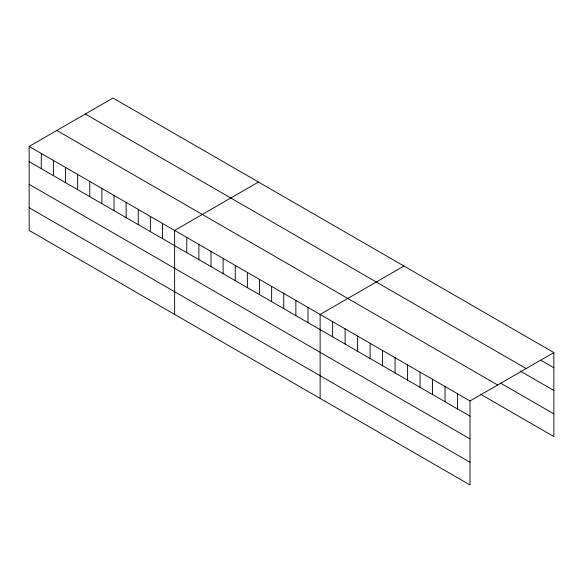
<?xml version="1.0" encoding="UTF-8"?>
<svg xmlns="http://www.w3.org/2000/svg" width="583" height="583" viewBox="0 0 583 583"><rect width="100%" height="100%" fill="white"/><g stroke="black" fill="none" stroke-linecap="round" stroke-linejoin="round"><path stroke-width="0.87" d="M29.15 146.442L470.015 400.973L470.015 484.961L29.15 230.431L29.15 146.442L112.985 98.039L553.85 352.569L553.85 436.558L480.465 394.188M258.473 182.034L174.638 230.438L174.638 314.426M403.953 266.03L320.125 314.434L320.125 398.422M470.015 400.973L553.85 352.569M541.359 360.564L553.85 367.771M85.322 114.013L526.187 368.543M520.276 371.087L553.85 390.472M500.761 383.206L553.85 413.857M56.813 130.468L497.678 384.999M29.15 161.644L470.015 416.175M29.15 184.337L470.015 438.875M29.15 207.73L470.015 462.261M457.524 393.758L457.524 408.96M445.033 386.551L445.033 401.753M432.542 379.336L432.542 394.538M420.051 372.129L420.051 387.323M407.561 364.914L407.561 380.116M395.07 357.7L395.07 372.901M382.579 350.492L382.579 365.694M370.088 343.278L370.088 358.479M357.598 336.07L357.598 351.265M345.107 328.856L345.107 344.057M332.616 321.641L332.616 336.843M307.999 307.43L307.999 322.632M295.873 300.434L295.873 315.636M283.753 293.431L283.753 308.633M271.627 286.435L271.627 301.637M259.501 279.432L259.501 294.634M247.381 272.436L247.381 287.638M235.255 265.433L235.255 280.634M223.129 258.437L223.129 273.638M211.01 251.433L211.01 266.635M198.883 244.437L198.883 259.639M186.757 237.434L186.757 252.636M162.511 223.435L162.511 238.636M150.385 216.439L150.385 231.64M138.266 209.435L138.266 224.637M126.139 202.439L126.139 217.641M114.02 195.436L114.02 210.638M101.894 188.44L101.894 203.642M89.767 181.437L89.767 196.639M77.648 174.441L77.648 189.643M65.522 167.438L65.522 182.639M53.396 160.442L53.396 175.643M41.276 153.438L41.276 168.64"/></g></svg>
